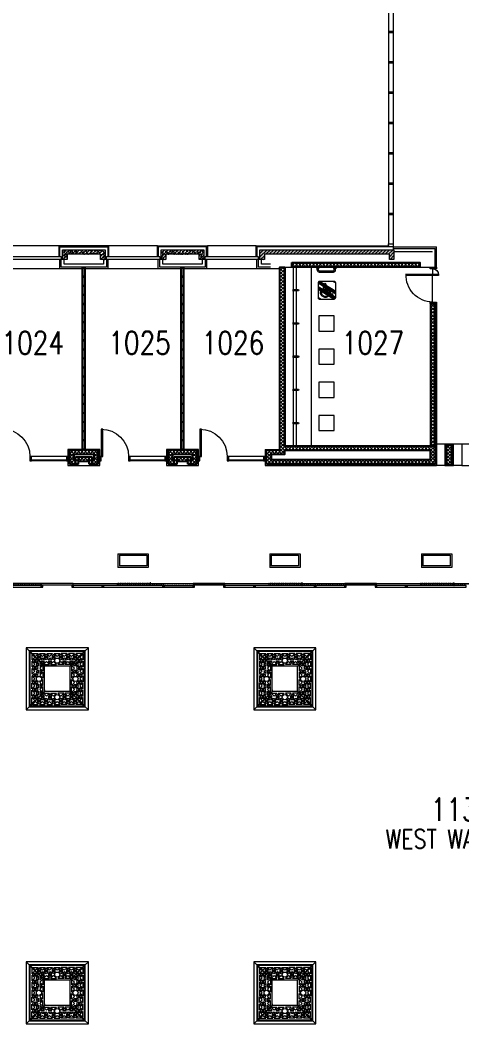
# Model space of a CAD drawing. Header units: inches. Extents: x 13084 to 220150, y 6494 to 167180.
# Drawn here: x 49390 to 63949, y 101430 to 134527 of the extents above; entities that cross this region are included whole.
import ezdxf
from ezdxf.enums import TextEntityAlignment as Align

# ---------------------------------------------------------------- set-up
doc = ezdxf.new("R2010")
doc.units = ezdxf.units.IN
doc.header["$MEASUREMENT"] = 0
doc.linetypes.add('Ground Floor$0$HIDDEN', pattern=[0.375, 0.25, -0.125])
for name, color, linetype, lineweight in [('Ground Floor$0$A-G250-G-Walls-Art-Structure', 7, 'Continuous', 15), ('Ground Floor$0$A-G250-G-Walls-Low-Level', 8, 'Continuous', 15), ('Ground Floor$0$A-G250-G-Walls-Precast-Concrete', 7, 'Continuous', 15), ('Ground Floor$0$A-G250-M-Walls-Blockwork', 7, 'Continuous', 25), ('Ground Floor$0$A-G250-M-Walls-Plasterboard-Partition', 7, 'Continuous', 15), ('Ground Floor$0$A-G250-M-Walls-Stone', 251, 'Continuous', 15), ('Ground Floor$0$A-G252-H-Internal-Walls', 251, 'Continuous', 9), ('Ground Floor$0$A-G262-H-Precast-Panel', 251, 'Continuous', 5), ('Ground Floor$0$A-G312-M-Wall-Cladding-Panel', 7, 'Continuous', 9), ('Ground Floor$0$A-G312-M-Wall-Finish-Plaster', 7, 'Continuous', 15), ('Ground Floor$0$A-G321-M-Window', 251, 'Continuous', 9), ('Ground Floor$0$A-G322-Door-Sliding', 251, 'Ground Floor$0$HIDDEN', 15), ('Ground Floor$0$A-G322-M-Door', 251, 'Continuous', 15), ('Ground Floor$0$A-G44-G-Fittings-Sanitary', 251, 'Continuous', 15), ('Ground Floor$0$A-Z420-M-People', 251, 'Continuous', 20), ('Ground Floor$0$Z-Z001-S-Room-Name-Identification-250', 7, 'Continuous', 15), ('Z-Z001-S-Room-Name-Identification-250', 7, 'Continuous', 15)]:
    doc.layers.add(name, color=color, linetype=linetype, lineweight=lineweight)
doc.styles.add('Ground Floor$0$Tag-RomanS', font='romans.shx', dxfattribs={"width": 0.8})
doc.styles.add('Tag-RomanS', font='romans.shx', dxfattribs={"width": 0.8})
pattern_1 = [(135, (31615.24, 164129.57), (-56.1266, -56.1266), []), (225, (31615.24, 164129.57), (56.1266, -56.1266), [])]
pattern_2 = [(50, (31615.24, 164129.57), (182.18467, -15.9391), [19.05, -209.55]), (355, (31615.24, 164129.57), (-35.2428, 191.05664), [15.24, -167.64]), (100.451, (31630.42, 164128.24), (146.9425, 175.1167), [16.19, -178.09]), (46.1842, (31615.24, 164180.37), (271.079, -42.0423), [28.575, -314.325]), (96.6356, (31637.83, 164176.87), (237.4042, 247.4256), [24.285, -267.135]), (351.184, (31615.24, 164180.37), (237.4046, 247.4251), [22.86, -251.46]), (21, (31640.64, 164167.67), (151.6149, -102.2655), [19.05, -209.55]), (326, (31640.64, 164167.67), (61.802, 184.188), [15.24, -167.64]), (71.4514, (31653.27, 164159.15), (213.4165, 81.92286), [16.19, -178.09]), (37.5, (31615.24, 164129.57), (3.0886, 84.55504), [0, -165.608, 0, -170.18, 0, -168.275]), (7.5, (31615.24, 164129.57), (66.81966, 100.18057), [0, -97.028, 0, -161.798, 0, -64.135]), (327.5, (31558.6, 164129.57), (135.590595, -5.72874), [0, -63.5, 0, -198.12, 0, -262.89]), (317.5, (31533.2, 164129.57), (148.12918, 25.4265), [0, -82.55, 0, -131.572, 0, -186.69])]
pattern_3 = [(45, (31615.24, 164129.57), (-56.1266, 56.1266), [])]

# ---------------------------------------------------------------- blocks, each defined once
blk = doc.blocks.new('Ground Floor$0$Door1-faculty offices-2200')
at = {"layer": 'Ground Floor$0$A-G321-M-Window'}
blk.add_lwpolyline([(50, -65), (1200, -65), (1200, -35), (50, -35)], close=True, dxfattribs=at)
at = {"layer": 'Ground Floor$0$A-G322-M-Door'}
for p, q in [((50, 75), (1200, 75)), ((50, -75), (1200, -75))]:
    blk.add_line(p, q, dxfattribs=at)
for points in [[(2100, 975), (2150, 975), (2150, 75), (2100, 75)], [(50, 75), (50, -75), (0, -75), (0, 75)], [(1250, 75), (1250, -75), (1200, -75), (1200, 75)], [(2200, 75), (2200, -75), (2150, -75), (2150, 75)]]:
    blk.add_lwpolyline(points, close=True, dxfattribs=at)
blk.add_arc((2150, 75), 900, 90, 180, dxfattribs=at)
blk = doc.blocks.new('Ground Floor$0$tag-roomname')
at = {"lineweight": 18, "ltscale": 0.01, "style": 'Ground Floor$0$Tag-RomanS', "width": 0.8}
blk.add_attdef('ROOM_NO_2', text='', height=3, dxfattribs=at).set_placement((0, 1.61), align=Align.MIDDLE_CENTER)
at = {"linetype": 'ByBlock', "lineweight": 13, "ltscale": 0.01, "style": 'Ground Floor$0$Tag-RomanS', "width": 0.8, "flags": 1}
for tag, p in [('ROOM_NAME_1', (0, -2.29)), ('AREA', (0, -5.74))]:
    blk.add_attdef(tag, text='', height=2.8, dxfattribs=at).set_placement(p, align=Align.MIDDLE_CENTER)
blk = doc.blocks.new('Ground Floor$0$Faucet-Top')
blk.add_lwpolyline([(-181, 23), (0, 27), (0, -27), (-181, -23, -0.29963), (-181, 23)], format="xyb")
blk = doc.blocks.new('Ground Floor$0$Part Frame5')
for p, q in [((0, 100), (6025, 100)), ((0, 100), (0, 0)), ((0, 87, 0), (6025, 87)), ((0, 75, 0), (6025, 75)), ((6025, 25), (0, 25, 0)), ((6025, 13), (0, 13, 0)), ((6025, 0), (0, 0)), ((6025, 100), (6025, 0))]:
    blk.add_line(p, q)
at = {"elevation": 0}
for points in [[(0, 25), (0, 75), (50, 75), (50, 65), (10, 65), (10, 35), (50, 35), (50, 25)], [(300, 25), (300, 75), (350, 75), (350, 65), (310, 65), (310, 35), (350, 35), (350, 25)], [(600, 25), (600, 75), (650, 75), (650, 65), (610, 65), (610, 35), (650, 35), (650, 25)], [(900, 25), (900, 75), (950, 75), (950, 65), (910, 65), (910, 35), (950, 35), (950, 25)], [(1200, 25), (1200, 75), (1250, 75), (1250, 65), (1210, 65), (1210, 35), (1250, 35), (1250, 25)], [(1500, 25), (1500, 75), (1550, 75), (1550, 65), (1510, 65), (1510, 35), (1550, 35), (1550, 25)], [(1800, 25), (1800, 75), (1850, 75), (1850, 65), (1810, 65), (1810, 35), (1850, 35), (1850, 25)], [(2100, 25), (2100, 75), (2150, 75), (2150, 65), (2110, 65), (2110, 35), (2150, 35), (2150, 25)], [(2400, 25), (2400, 75), (2450, 75), (2450, 65), (2410, 65), (2410, 35), (2450, 35), (2450, 25)], [(2700, 25), (2700, 75), (2750, 75), (2750, 65), (2710, 65), (2710, 35), (2750, 35), (2750, 25)], [(3000, 25), (3000, 75), (3050, 75), (3050, 65), (3010, 65), (3010, 35), (3050, 35), (3050, 25)], [(3325, 25), (3325, 75), (3275, 75), (3275, 65), (3315, 65), (3315, 35), (3275, 35), (3275, 25)], [(3625, 25), (3625, 75), (3575, 75), (3575, 65), (3615, 65), (3615, 35), (3575, 35), (3575, 25)], [(3925, 25), (3925, 75), (3875, 75), (3875, 65), (3915, 65), (3915, 35), (3875, 35), (3875, 25)], [(4225, 25), (4225, 75), (4175, 75), (4175, 65), (4215, 65), (4215, 35), (4175, 35), (4175, 25)], [(4525, 25), (4525, 75), (4475, 75), (4475, 65), (4515, 65), (4515, 35), (4475, 35), (4475, 25)], [(4825, 25), (4825, 75), (4775, 75), (4775, 65), (4815, 65), (4815, 35), (4775, 35), (4775, 25)], [(5125, 25), (5125, 75), (5075, 75), (5075, 65), (5115, 65), (5115, 35), (5075, 35), (5075, 25)], [(5425, 25), (5425, 75), (5375, 75), (5375, 65), (5415, 65), (5415, 35), (5375, 35), (5375, 25)], [(5725, 25), (5725, 75), (5675, 75), (5675, 65), (5715, 65), (5715, 35), (5675, 35), (5675, 25)], [(6025, 25), (6025, 75), (5975, 75), (5975, 65), (6015, 65), (6015, 35), (5975, 35), (5975, 25)]]:
    blk.add_lwpolyline(points, close=True, dxfattribs=at)
blk = doc.blocks.new('Ground Floor$0$Planter 1')
for p, q in [((100, 1950), (0, 2050)), ((1950, 1950), (2050, 2050)), ((1917, 1925), (133, 1925)), ((133, 1925), (613, 1445)), ((1437, 1445), (1917, 1925)), ((1925, 242), (1925, 1917)), ((605, 613), (605, 1437)), ((1437, 1445), (613, 1445)), ((605, 613), (125, 133)), ((133, 125), (613, 605)), ((605, 661), (605, 613)), ((1437, 605), (613, 605)), ((1437, 605), (1917, 125)), ((100, 100), (0, 0)), ((1917, 125), (133, 125)), ((1950, 100), (2050, 0))]:
    blk.add_line(p, q)
for points in [[(2050, 2050), (0, 2050), (0, 0), (2050, 0)], [(1950, 1950), (100, 1950), (100, 100), (1950, 100)], [(1925, 1925), (125, 1925), (125, 125), (1925, 125)], [(278, 1559), (205, 1623), (278, 1687)], [(323, 1559), (395, 1623), (323, 1687)], [(491, 1772), (427, 1845), (363, 1772)], [(491, 1727), (427, 1655), (363, 1727)], [(609, 1650), (545, 1723), (480, 1650)], [(727, 1772), (663, 1845), (599, 1772)], [(727, 1727), (663, 1655), (599, 1727)], [(851, 1650), (787, 1723), (723, 1650)], [(972, 1772), (908, 1845), (844, 1772)], [(972, 1727), (908, 1655), (844, 1727)], [(1204, 1772), (1140, 1845), (1076, 1772)], [(1204, 1727), (1140, 1655), (1076, 1727)], [(1325, 1650), (1261, 1723), (1197, 1650)], [(1449, 1772), (1384, 1845), (1320, 1772)], [(1449, 1727), (1384, 1655), (1320, 1727)], [(1561, 1650), (1497, 1723), (1433, 1650)], [(1682, 1772), (1617, 1845), (1553, 1772)], [(1682, 1727), (1617, 1655), (1553, 1727)], [(1727, 1559), (1655, 1623), (1727, 1687)], [(1772, 1559), (1845, 1623), (1772, 1687)], [(278, 1323), (205, 1387), (278, 1451)], [(323, 1323), (395, 1387), (323, 1451)], [(400, 1441), (327, 1505), (400, 1570)], [(400, 1199), (327, 1263), (400, 1327)], [(448, 1441), (521, 1505), (448, 1570)], [(448, 1199), (521, 1263), (448, 1327)], [(609, 1602), (545, 1529), (480, 1602)], [(851, 1602), (787, 1529), (723, 1602)], [(1325, 1602), (1261, 1529), (1197, 1602)], [(1561, 1602), (1497, 1529), (1433, 1602)], [(1602, 1441), (1529, 1505), (1602, 1570)], [(1602, 1199), (1529, 1263), (1602, 1327)], [(1650, 1441), (1723, 1505), (1650, 1570)], [(1650, 1199), (1723, 1263), (1650, 1327)], [(1727, 1323), (1655, 1387), (1727, 1451)], [(1772, 1323), (1845, 1387), (1772, 1451)], [(278, 1078), (205, 1142), (278, 1206)], [(323, 1078), (395, 1142), (323, 1206)], [(1727, 1078), (1655, 1142), (1727, 1206)], [(1772, 1078), (1845, 1142), (1772, 1206)], [(278, 846), (205, 910), (278, 974)], [(278, 601), (205, 666), (278, 730)], [(323, 846), (395, 910), (323, 974)], [(323, 601), (395, 666), (323, 730)], [(400, 725), (327, 789), (400, 853)], [(448, 725), (521, 789), (448, 853)], [(1602, 725), (1529, 789), (1602, 853)], [(1650, 725), (1723, 789), (1650, 853)], [(1727, 846), (1655, 910), (1727, 974)], [(1727, 601), (1655, 666), (1727, 730)], [(1772, 846), (1845, 910), (1772, 974)], [(1772, 601), (1845, 666), (1772, 730)], [(278, 368), (205, 433), (278, 497)], [(323, 368), (395, 433), (323, 497)], [(400, 489), (327, 553), (400, 617)], [(491, 323), (427, 395), (363, 323)], [(448, 489), (521, 553), (448, 617)], [(609, 448), (545, 521), (480, 448)], [(609, 400), (545, 327), (480, 400)], [(727, 323), (663, 395), (599, 323)], [(851, 448), (787, 521), (723, 448)], [(851, 400), (787, 327), (723, 400)], [(972, 323), (908, 395), (844, 323)], [(1204, 323), (1140, 395), (1076, 323)], [(1325, 448), (1261, 521), (1197, 448)], [(1325, 400), (1261, 327), (1197, 400)], [(1449, 323), (1384, 395), (1320, 323)], [(1561, 448), (1497, 521), (1433, 448)], [(1561, 400), (1497, 327), (1433, 400)], [(1602, 489), (1529, 553), (1602, 617)], [(1682, 323), (1617, 395), (1553, 323)], [(1650, 489), (1723, 553), (1650, 617)], [(1727, 368), (1655, 433), (1727, 497)], [(1772, 368), (1845, 433), (1772, 497)], [(491, 278), (427, 205), (363, 278)], [(727, 278), (663, 205), (599, 278)], [(972, 278), (908, 205), (844, 278)], [(1204, 278), (1140, 205), (1076, 278)], [(1449, 278), (1384, 205), (1320, 278)], [(1682, 278), (1617, 205), (1553, 278)], [(1832, 185), (1640, 185), (1736, 281)]]:
    blk.add_lwpolyline(points, close=True)
for points in [[(605, 1389), (605, 1437), (125, 1917)], [(185, 1842), (185, 1650), (281, 1746), (185, 1842)], [(208, 1865), (400, 1865), (304, 1769), (208, 1865)], [(439, 1865), (631, 1865), (535, 1769), (439, 1865)], [(678, 1865), (870, 1865), (774, 1769), (678, 1865)], [(927, 1865), (1120, 1865), (1024, 1769), (927, 1865)], [(1157, 1865), (1253, 1769), (1349, 1865), (1157, 1865)], [(1397, 1865), (1493, 1769), (1590, 1865), (1397, 1865)], [(1925, 1808), (1925, 133), (1445, 613), (1445, 1437), (1925, 1917)], [(1640, 1865), (1736, 1769), (1832, 1865), (1640, 1865)], [(1865, 1842), (1865, 1650), (1769, 1746), (1865, 1842)], [(185, 1611), (185, 1419), (281, 1515), (185, 1611)], [(185, 1372), (185, 1180), (281, 1276), (185, 1372)], [(551, 1284), (455, 1380), (551, 1476), (551, 1284)], [(574, 1499), (766, 1499), (670, 1595), (574, 1499)], [(998, 1499), (902, 1595), (806, 1499), (998, 1499)], [(1237, 1499), (1045, 1499), (1141, 1595), (1237, 1499)], [(1469, 1499), (1277, 1499), (1373, 1595), (1469, 1499)], [(1499, 1284), (1595, 1380), (1499, 1476), (1499, 1284)], [(1865, 1611), (1865, 1419), (1769, 1515), (1865, 1611)], [(1865, 1372), (1865, 1180), (1769, 1276), (1865, 1372)], [(185, 1123), (185, 930), (281, 1026), (185, 1123)], [(551, 1052), (455, 1148), (551, 1244), (551, 1052)], [(551, 813), (551, 1005), (455, 909), (551, 813)], [(1499, 1052), (1595, 1148), (1499, 1244), (1499, 1052)], [(1499, 813), (1499, 1005), (1595, 909), (1499, 813)], [(1865, 1123), (1865, 930), (1769, 1026), (1865, 1123)], [(185, 893), (281, 797), (185, 701), (185, 893)], [(551, 581), (551, 773), (455, 677), (551, 581)], [(1499, 581), (1499, 773), (1595, 677), (1499, 581)], [(1865, 893), (1769, 797), (1865, 701), (1865, 893)], [(185, 653), (281, 557), (185, 460), (185, 653)], [(185, 410), (281, 314), (185, 218), (185, 410)], [(574, 551), (766, 551), (670, 455), (574, 551)], [(998, 551), (902, 455), (806, 551), (998, 551)], [(1237, 551), (1045, 551), (1141, 455), (1237, 551)], [(1469, 551), (1277, 551), (1373, 455), (1469, 551)], [(1865, 653), (1769, 557), (1865, 460), (1865, 653)], [(1865, 218), (1865, 410), (1769, 314), (1865, 218)], [(208, 185), (400, 185), (304, 281), (208, 185)], [(439, 185), (631, 185), (535, 281), (439, 185)], [(678, 185), (870, 185), (774, 281), (678, 185)], [(927, 185), (1120, 185), (1024, 281), (927, 185)], [(1157, 185), (1253, 281), (1349, 185), (1157, 185)], [(1397, 185), (1493, 281), (1590, 185), (1397, 185)]]:
    blk.add_lwpolyline(points)
for centre in [(1025, 1627), (423, 1025), (1627, 1025), (1025, 423)]:
    blk.add_circle(centre, 84.3)
blk = doc.blocks.new('Ground Floor$0$d31')
at = {"layer": 'Ground Floor$0$A-G322-M-Door', "ltscale": 0.02}
for p, q in [((35155, -41761), (35155, -42636)), ((35155, -42861), (35155, -42686))]:
    blk.add_line(p, q, dxfattribs=at)
for points in [[(35075, -41711), (35075, -41761), (35290, -41761), (35290, -41711)], [(34290, -42636), (34290, -42686), (35355, -42686), (35355, -42636)], [(35075, -42861), (35075, -42911), (35290, -42911), (35290, -42861)]]:
    blk.add_lwpolyline(points, close=True, dxfattribs=at)
for centre, radius, start, end in [((35160, -42633), 872, 90.3542, 183.5084), ((35155, -42661), 200, 270, 0)]:
    blk.add_arc(centre, radius, start, end, dxfattribs=at)
blk = doc.blocks.new('Ground Floor$0$handicapped')
at = {"layer": 'Ground Floor$0$A-Z420-M-People'}
for p, q in [((-153, 348), (-150, 349)), ((-147, 313), (-150, 349)), ((-111, 262), (-128, 476)), ((-83, 358), (-87, 440)), ((32, 358), (-83, 358)), ((32, 326), (32, 358)), ((50, 262), (-112, 262)), ((-79, 294), (-81, 326)), ((-81, 326), (32, 326)), ((-79, 294), (66, 294)), ((50, 262), (118, 117)), ((60, 174), (78, 136)), ((138, 153), (70, 294)), ((118, 117), (195, 145)), ((183, 173), (138, 153)), ((195, 145), (183, 173))]:
    blk.add_line(p, q, dxfattribs=at)
at = {"layer": 'Ground Floor$0$A-Z420-M-People', "extrusion": (0, 0, -1)}
for centre, major_axis, start_param, end_param in [((-63, 214), (0, 161), 2.071147, 5.695149), ((-87, 480), (0, 39.9), 4.597222, 9.410379), ((-63, 214), (0, 130), 1.879191, 5.583263)]:
    blk.add_ellipse(centre, major_axis=major_axis, ratio=1, start_param=start_param, end_param=end_param, dxfattribs=at)
at = {"layer": 'Ground Floor$0$A-Z420-M-People'}
mesh = blk.add_polyface(dxfattribs=at)
corners = [(-275, 3), (-291, 14), (-273, 3), (-299, 26), (-257, 0), (-299, 26), (-257, 0), (-302, 31), (-252, 0), (-305, 48), (-227, 0), (-305, 48), (-227, 0), (-305, 330), (227, 0), (-305, 330), (227, 0), (-305, 344), (245, 3), (-305, 365), (261, 14), (-305, 389), (272, 31), (-305, 408), (276, 48), (276, 48), (-305, 408), (276, 48), (276, 48), (-305, 532), (276, 172), (-305, 532), (276, 172), (-302, 550), (276, 192), (-291, 567), (276, 215), (-275, 577), (276, 236), (-257, 581), (276, 251), (-257, 581), (276, 251), (197, 581), (276, 532), (276, 532), (276, 532), (197, 581), (276, 532), (272, 550), (223, 581), (269, 555), (227, 581), (269, 555), (227, 581), (261, 567), (244, 578), (245, 577)]
mesh.append_faces([[corners[k] for k in face] for face in [(0, 0, 2, 1), (1, 2, 4, 3), (3, 4, 6, 5), (5, 6, 8, 7), (7, 8, 10, 9), (9, 10, 12, 11), (11, 12, 14, 13), (13, 14, 16, 15), (15, 16, 18, 17), (17, 18, 20, 19), (19, 20, 22, 21), (21, 22, 24, 23), (23, 25, 28, 26), (25, 24, 27, 27), (26, 28, 30, 29), (29, 30, 32, 31), (31, 32, 34, 33), (33, 34, 36, 35), (35, 36, 38, 37), (37, 38, 40, 39), (39, 40, 42, 41), (41, 42, 44, 43), (43, 45, 48, 47), (47, 46, 49, 50), (50, 49, 51, 52), (52, 51, 53, 54), (54, 53, 55, 56), (56, 55, 57, 57)]], dxfattribs={"vtx0": -1, "vtx2": -1})
blk = doc.blocks.new('Ground Floor$0$grab-bar')
at = {"layer": 'Ground Floor$0$A-G44-G-Fittings-Sanitary'}
for p, q in [((39, -81, 0), (39, -6)), ((79, -81, 0), (79, -6)), ((104, -106, 0), (574, -106)), ((104, -147, 0), (574, -146, 0)), ((599, -81, 0), (599, -6)), ((639, -81, 0), (639, -6))]:
    blk.add_line(p, q, dxfattribs=at)
for points in [[(119, -6), (0, -6), (0, 0), (119, 0)], [(559, -6), (678, -6), (678, 0), (559, 0)]]:
    blk.add_lwpolyline(points, close=True, dxfattribs=at)
for centre, radius, start, end in [((104, -81, 0), 65, 180, 270), ((104, -81, 0), 25, 180, 270), ((574, -81, 0), 25, 270, 0), ((574, -81, 0), 65, 270, 0)]:
    blk.add_arc(centre, radius, start, end, dxfattribs=at)
blk = doc.blocks.new('tag-roomname')
at = {"lineweight": 18, "ltscale": 0.01, "style": 'Tag-RomanS', "width": 0.8}
blk.add_attdef('ROOM_NO_2', text='', height=3, dxfattribs=at).set_placement((0, 1.61), align=Align.MIDDLE_CENTER)
at = {"linetype": 'ByBlock', "lineweight": 15, "ltscale": 0.01, "style": 'Tag-RomanS', "width": 0.8}
blk.add_attdef('ROOM_NAME_1', text='', height=2.5, dxfattribs=at).set_placement((0, -2.29), align=Align.MIDDLE_CENTER)
at = {"linetype": 'ByBlock', "lineweight": 15, "ltscale": 0.01, "style": 'Tag-RomanS', "width": 0.8, "flags": 1}
blk.add_attdef('AREA', text='', height=2.5, dxfattribs=at).set_placement((0, -5.74), align=Align.MIDDLE_CENTER)

msp = doc.modelspace()

# ---------------------------------------------------------------- hatches: boundary and pattern name
at = {"layer": 'Ground Floor$0$A-G252-H-Internal-Walls'}
h = msp.add_hatch(dxfattribs=at)
h.set_pattern_fill('ANSI37', color=256, scale=25, style=0)
h.set_pattern_definition([(45, (31615.24, 164119.57), (-56.1266, 56.1266), []), (135, (31615.24, 164119.57), (-56.1266, -56.1266), [])])
h.paths.add_polyline_path([(58340, 126530), (62565, 126530), (62565, 126380), (58340, 126380)])
h = msp.add_hatch(dxfattribs=at)
h.set_pattern_fill('ANSI37', color=256, scale=25, angle=90, style=0)
h.set_pattern_definition(pattern_1)
h.paths.add_polyline_path([(58105, 126380), (57955, 126380), (57955, 123380), (58105, 123380)])
h.paths.add_polyline_path([(58105, 123380), (57955, 123380), (57955, 120355), (57658, 120355, 0.047352), (57677, 120205), (58105, 120205), (58105, 120340), (58115, 120340), (58115, 120490), (58105, 120490)])
h.paths.add_polyline_path([(63065, 120490), (62865, 120490), (58115, 120490), (58115, 120340), (62915, 120340), (62915, 120130), (63065, 120130)])
h.paths.add_polyline_path([(63065, 120130), (62915, 120130), (62915, 120040), (58115, 120040), (58115, 119890), (63065, 119890)])
h.paths.add_polyline_path([(57733, 120040), (57665, 120040), (57665, 120130), (57515, 120130), (57515, 119890), (57825, 119890, -0.055099)])
h.paths.add_polyline_path([(58115, 120040), (57733, 120040, 0.055099), (57825, 119890), (58115, 119890)])
h.paths.add_polyline_path([(57658, 120355), (57515, 120355), (57515, 120130), (57665, 120130), (57665, 120205), (57677, 120205, -0.047352)])
h = msp.add_hatch(dxfattribs=at)
h.set_pattern_fill('ANSI37', color=256, scale=25, style=0)
h.set_pattern_definition([(315, (31615.24, 82739.57), (-56.1266, -56.1266), []), (225, (31615.24, 82739.57), (-56.1266, 56.1266), [])])
h.paths.add_polyline_path([(63065, 120490), (63065, 125180), (62915, 125180), (62915, 120490)])
h = msp.add_hatch(dxfattribs=at)
h.set_pattern_fill('ANSI37', color=256, scale=25, angle=90, style=0)
h.set_pattern_definition(pattern_1)
h.paths.add_polyline_path([(63429, 120502), (63429, 119878), (63629, 119878), (63629, 120502)])
h = msp.add_hatch(dxfattribs=at)
h.set_pattern_fill('AR-CONC', color=256, scale=0.3, angle=90, style=0)
h.set_pattern_definition([(140, (31615.24, 164129.57), (4.781726, 54.6554), [5.715, -62.865]), (85, (31615.24, 164129.57), (-57.31699, -10.57285), [4.572, -50.292]), (190.451, (31615.637, 164134.124), (-52.535006, 44.08275), [4.857, -53.427]), (136.1842, (31600, 164129.57), (12.6127, 81.32371), [8.5725, -94.2975]), (186.6356, (31601.05, 164136.35), (-74.22767, 71.22127), [7.2855, -80.1405]), (81.184, (31600, 164129.57), (-74.22754, 71.22138), [6.858, -75.438]), (111, (31603.81, 164137.19), (30.679656, 45.484464), [5.715, -62.865]), (56, (31603.81, 164137.19), (-55.25639, 18.54061), [4.572, -50.292]), (161.4514, (31606.365, 164140.98), (-24.57686, 64.02495), [4.857, -53.427]), (127.5, (31615.239, 164129.57), (-25.366512, 0.926581), [0, -49.6824, 0, -51.054, 0, -50.4825]), (97.5, (31615.24, 164129.57), (-30.054172, 20.045899), [0, -29.1084, 0, -48.5394, 0, -19.2405]), (57.5, (31615.239, 164112.577), (1.718623, 40.6771786), [0, -19.05, 0, -59.436, 0, -78.867]), (47.5, (31615.24, 164104.957), (-7.627947, 44.438754), [0, -24.765, 0, -39.4716, 0, -56.007])])
h.paths.add_polyline_path([(50980, 120140), (51015, 120140), (51015, 120355), (50980, 120355)])
h = msp.add_hatch(dxfattribs=at)
h.set_pattern_fill('ANSI37', color=256, scale=25, angle=90, style=0)
h.set_pattern_definition([(135, (28365.24, 164129.57), (-56.1266, -56.1266), []), (225, (28365.24, 164129.57), (56.1266, -56.1266), [])])
h.paths.add_polyline_path([(51815, 120040), (51765, 120040), (51765, 119890), (51965, 119890), (51965, 120355), (51015, 120355), (51015, 119890), (51215, 119890), (51215, 120040), (51165, 120040), (51165, 120205), (51815, 120205)])
h.paths.add_polyline_path([(51215, 119890), (51315, 119890), (51315, 120130), (51215, 120130)], flags=17)
h.paths.add_polyline_path([(51315, 120130), (51315, 119980), (51665, 119980), (51665, 120130)], flags=17)
h.paths.add_polyline_path([(51765, 120130), (51665, 120130), (51665, 119890), (51765, 119890)], flags=17)
h = msp.add_hatch(dxfattribs=at)
h.set_pattern_fill('AR-CONC', color=256, scale=0.3, angle=90, style=0)
h.set_pattern_definition([(40, (71365.24, 164129.57), (-4.781726, 54.6554), [5.715, -62.865]), (95, (71365.24, 164129.57), (57.31699, -10.57285), [4.572, -50.292]), (349.549, (71364.84, 164134.124), (52.535006, 44.08275), [4.857, -53.427]), (43.8158, (71380.48, 164129.57), (-12.6127, 81.32371), [8.5725, -94.2975]), (353.3644, (71379.43, 164136.35), (74.22767, 71.22127), [7.2855, -80.1405]), (98.816, (71380.48, 164129.57), (74.22754, 71.22138), [6.858, -75.438]), (69, (71376.67, 164137.19), (-30.679656, 45.484464), [5.715, -62.865]), (124, (71376.67, 164137.19), (55.25639, 18.54061), [4.572, -50.292]), (18.5486, (71374.11, 164140.98), (24.57686, 64.02495), [4.857, -53.427]), (52.5, (71365.239, 164129.57), (25.366512, 0.926581), [0, -49.6824, 0, -51.054, 0, -50.4825]), (82.5, (71365.239, 164129.57), (30.054172, 20.045899), [0, -29.1084, 0, -48.5394, 0, -19.2405]), (122.5, (71365.239, 164112.577), (-1.718623, 40.6771786), [0, -19.05, 0, -59.436, 0, -78.867]), (132.5, (71365.24, 164104.957), (7.627947, 44.438754), [0, -24.765, 0, -39.4716, 0, -56.007])])
h.paths.add_polyline_path([(52000, 120140), (51965, 120140), (51965, 120355), (52000, 120355)])
h = msp.add_hatch(dxfattribs=at)
h.set_pattern_fill('AR-CONC', color=256, scale=0.3, angle=90, style=0)
h.set_pattern_definition([(140, (34865.24, 164129.57), (4.781726, 54.6554), [5.715, -62.865]), (85, (34865.24, 164129.57), (-57.31699, -10.57285), [4.572, -50.292]), (190.451, (34865.637, 164134.124), (-52.535006, 44.08275), [4.857, -53.427]), (136.1842, (34850, 164129.57), (12.6127, 81.32371), [8.5725, -94.2975]), (186.6356, (34851.05, 164136.35), (-74.22767, 71.22127), [7.2855, -80.1405]), (81.184, (34850, 164129.57), (-74.22754, 71.22138), [6.858, -75.438]), (111, (34853.81, 164137.19), (30.679656, 45.484464), [5.715, -62.865]), (56, (34853.81, 164137.19), (-55.25639, 18.54061), [4.572, -50.292]), (161.4514, (34856.365, 164140.98), (-24.57686, 64.02495), [4.857, -53.427]), (127.5, (34865.239, 164129.57), (-25.366512, 0.926581), [0, -49.6824, 0, -51.054, 0, -50.4825]), (97.5, (34865.24, 164129.57), (-30.054172, 20.045899), [0, -29.1084, 0, -48.5394, 0, -19.2405]), (57.5, (34865.239, 164112.577), (1.718623, 40.6771786), [0, -19.05, 0, -59.436, 0, -78.867]), (47.5, (34865.24, 164104.957), (-7.627947, 44.438754), [0, -24.765, 0, -39.4716, 0, -56.007])])
h.paths.add_polyline_path([(54230, 120140), (54265, 120140), (54265, 120355), (54230, 120355)])
h = msp.add_hatch(dxfattribs=at)
h.set_pattern_fill('ANSI37', color=256, scale=25, angle=90, style=0)
h.set_pattern_definition(pattern_1)
h.paths.add_polyline_path([(55065, 120040), (55015, 120040), (55015, 119890), (55215, 119890), (55215, 120355), (54265, 120355), (54265, 119890), (54465, 119890), (54465, 120040), (54415, 120040), (54415, 120205), (55065, 120205)])
h.paths.add_polyline_path([(54465, 119890), (54565, 119890), (54565, 120130), (54465, 120130)], flags=17)
h.paths.add_polyline_path([(54565, 120130), (54565, 119980), (54915, 119980), (54915, 120130)], flags=17)
h.paths.add_polyline_path([(55015, 120130), (54915, 120130), (54915, 119890), (55015, 119890)], flags=17)
h = msp.add_hatch(dxfattribs=at)
h.set_pattern_fill('AR-CONC', color=256, scale=0.3, angle=90, style=0)
h.set_pattern_definition([(40, (74615.24, 164129.57), (-4.781726, 54.6554), [5.715, -62.865]), (95, (74615.24, 164129.57), (57.31699, -10.57285), [4.572, -50.292]), (349.549, (74614.84, 164134.124), (52.535006, 44.08275), [4.857, -53.427]), (43.8158, (74630.48, 164129.57), (-12.6127, 81.32371), [8.5725, -94.2975]), (353.3644, (74629.43, 164136.35), (74.22767, 71.22127), [7.2855, -80.1405]), (98.816, (74630.48, 164129.57), (74.22754, 71.22138), [6.858, -75.438]), (69, (74626.67, 164137.19), (-30.679656, 45.484464), [5.715, -62.865]), (124, (74626.67, 164137.19), (55.25639, 18.54061), [4.572, -50.292]), (18.5486, (74624.11, 164140.98), (24.57686, 64.02495), [4.857, -53.427]), (52.5, (74615.239, 164129.57), (25.366512, 0.926581), [0, -49.6824, 0, -51.054, 0, -50.4825]), (82.5, (74615.239, 164129.57), (30.054172, 20.045899), [0, -29.1084, 0, -48.5394, 0, -19.2405]), (122.5, (74615.239, 164112.577), (-1.718623, 40.6771786), [0, -19.05, 0, -59.436, 0, -78.867]), (132.5, (74615.24, 164104.957), (7.627947, 44.438754), [0, -24.765, 0, -39.4716, 0, -56.007])])
h.paths.add_polyline_path([(55250, 120140), (55215, 120140), (55215, 120355), (55250, 120355)])
h = msp.add_hatch(dxfattribs=at)
h.set_pattern_fill('AR-CONC', color=256, scale=0.3, angle=90, style=0)
h.set_pattern_definition([(140, (38115.24, 164129.57), (4.781726, 54.6554), [5.715, -62.865]), (85, (38115.24, 164129.57), (-57.31699, -10.57285), [4.572, -50.292]), (190.451, (38115.637, 164134.124), (-52.535006, 44.08275), [4.857, -53.427]), (136.1842, (38100, 164129.57), (12.6127, 81.32371), [8.5725, -94.2975]), (186.6356, (38101.05, 164136.35), (-74.22767, 71.22127), [7.2855, -80.1405]), (81.184, (38100, 164129.57), (-74.22754, 71.22138), [6.858, -75.438]), (111, (38103.81, 164137.19), (30.679656, 45.484464), [5.715, -62.865]), (56, (38103.81, 164137.19), (-55.25639, 18.54061), [4.572, -50.292]), (161.4514, (38106.365, 164140.98), (-24.57686, 64.02495), [4.857, -53.427]), (127.5, (38115.239, 164129.57), (-25.366512, 0.926581), [0, -49.6824, 0, -51.054, 0, -50.4825]), (97.5, (38115.24, 164129.57), (-30.054172, 20.045899), [0, -29.1084, 0, -48.5394, 0, -19.2405]), (57.5, (38115.239, 164112.577), (1.718623, 40.6771786), [0, -19.05, 0, -59.436, 0, -78.867]), (47.5, (38115.24, 164104.957), (-7.627947, 44.438754), [0, -24.765, 0, -39.4716, 0, -56.007])])
h.paths.add_polyline_path([(57480, 120140), (57515, 120140), (57515, 120355), (57480, 120355)])
at = {"layer": 'Ground Floor$0$A-G262-H-Precast-Panel'}
h = msp.add_hatch(dxfattribs=at)
h.set_pattern_fill('AR-CONC', color=256, style=0)
h.set_pattern_definition(pattern_2)
h.paths.add_polyline_path([(52190, 126955), (52190, 126630), (52040, 126630), (52040, 126805), (50940, 126805), (50940, 126630), (50790, 126630), (50790, 126955)])
h = msp.add_hatch(dxfattribs=at)
h.set_pattern_fill('ANSI31', color=256, scale=25, style=0)
h.set_pattern_definition(pattern_3)
h.paths.add_polyline_path([(52190, 126955), (52190, 126630), (52040, 126630), (52040, 126805), (50940, 126805), (50940, 126630), (50790, 126630), (50790, 126955)])
h = msp.add_hatch(dxfattribs=at)
h.set_pattern_fill('AR-CONC', color=256, style=0)
h.set_pattern_definition(pattern_2)
h.paths.add_polyline_path([(55440, 126955), (55440, 126630), (55290, 126630), (55290, 126805), (54190, 126805), (54190, 126630), (54040, 126630), (54040, 126955)])
h = msp.add_hatch(dxfattribs=at)
h.set_pattern_fill('ANSI31', color=256, scale=25, style=0)
h.set_pattern_definition(pattern_3)
h.paths.add_polyline_path([(55440, 126955), (55440, 126630), (55290, 126630), (55290, 126805), (54190, 126805), (54190, 126630), (54040, 126630), (54040, 126955)])
h = msp.add_hatch(dxfattribs=at)
h.set_pattern_fill('AR-CONC', color=256, style=0)
h.set_pattern_definition(pattern_2)
h.paths.add_polyline_path([(61710, 126955), (61710, 126630), (61560, 126630), (61560, 126805), (57440, 126805), (57440, 126630), (57290, 126630), (57290, 126955)])
h = msp.add_hatch(dxfattribs=at)
h.set_pattern_fill('ANSI31', color=256, scale=25, style=0)
h.set_pattern_definition(pattern_3)
h.paths.add_polyline_path([(61710, 126955), (61710, 126630), (61560, 126630), (61560, 126805), (57440, 126805), (57440, 126630), (57290, 126630), (57290, 126955)])
at = {"layer": 'Ground Floor$0$A-G322-Door-Sliding', "ltscale": 0.5}
for points in [[(53690, 115979), (53640, 115929), (53690, 115879)], [(58690, 115979), (58640, 115929), (58690, 115879)], [(63690, 115979), (63640, 115930), (63690, 115880)]]:
    msp.add_hatch(color=256, dxfattribs=at).paths.add_polyline_path(points)

# ---------------------------------------------------------------- linework, layer by layer
at = {"layer": 'Ground Floor$0$A-G250-G-Walls-Art-Structure'}
for p, q in [((52615, 116930, 0), (53615, 116930, 0)), ((52615, 116930, 0), (52615, 116480, 0)), ((52665, 116880, 0), (53565, 116880, 0)), ((52665, 116880, 0), (52665, 116530, 0)), ((53565, 116880, 0), (53565, 116530, 0)), ((53615, 116930, 0), (53615, 116480, 0)), ((57615, 116930), (58615, 116930)), ((57615, 116930), (57615, 116480)), ((57665, 116880), (58565, 116880)), ((57665, 116880), (57665, 116530)), ((58565, 116880), (58565, 116530)), ((58615, 116930), (58615, 116480)), ((62615, 116930, 0), (63615, 116930, 0)), ((62615, 116930, 0), (62615, 116480, 0)), ((62665, 116880, 0), (63565, 116880, 0)), ((62665, 116880, 0), (62665, 116530, 0)), ((63565, 116880, 0), (63565, 116530, 0)), ((63615, 116930, 0), (63615, 116480, 0)), ((53565, 116530, 0), (52665, 116530, 0)), ((58565, 116530), (57665, 116530)), ((63565, 116530, 0), (62665, 116530, 0)), ((53615, 116480, 0), (52615, 116480, 0)), ((58615, 116480), (57615, 116480)), ((63615, 116480, 0), (62615, 116480, 0)), ((50090, 115955, 0), (49140, 115955, 0)), ((51140, 115955, 0), (82090, 115954, 0))]:
    msp.add_line(p, q, dxfattribs=at)
at = {"layer": 'Ground Floor$0$A-G250-G-Walls-Art-Structure', "elevation": 0}
for points in [[(50090, 115880), (49140, 115880), (49140, 115830), (50090, 115830)], [(50140, 115880), (50090, 115880), (50090, 115830), (50140, 115830)], [(51140, 115880), (51090, 115880), (51090, 115830), (51140, 115830)], [(52090, 115880), (51140, 115880), (51140, 115830), (52090, 115830)], [(52090, 115880), (51140, 115880), (51140, 115830), (52090, 115830)], [(52140, 115880), (52090, 115880), (52090, 115830), (52140, 115830)], [(54140, 115880), (54090, 115880), (54090, 115830), (54140, 115830)], [(55090, 115879), (54140, 115879), (54140, 115829), (55090, 115829)], [(55140, 115879), (55090, 115879), (55090, 115829), (55140, 115829)], [(56140, 115880), (56090, 115880), (56090, 115830), (56140, 115830)], [(57090, 115880), (56140, 115880), (56140, 115830), (57090, 115830)], [(57140, 115880), (57090, 115880), (57090, 115830), (57140, 115830)], [(59140, 115880), (59090, 115880), (59090, 115830), (59140, 115830)], [(60090, 115880), (59140, 115880), (59140, 115830), (60090, 115830)], [(60140, 115880), (60090, 115880), (60090, 115830), (60140, 115830)], [(61140, 115880), (61090, 115880), (61090, 115830), (61140, 115830)], [(62090, 115880), (61140, 115880), (61140, 115830), (62090, 115830)], [(62140, 115880), (62090, 115880), (62090, 115830), (62140, 115830)]]:
    msp.add_lwpolyline(points, close=True, dxfattribs=at)
for points in [[(52140, 115880), (52140, 115880), (52140, 115830), (54090, 115830), (54090, 115880), (52140, 115880)], [(57140, 115880), (57140, 115880), (57140, 115830), (59090, 115830), (59090, 115880), (57140, 115880)], [(62140, 115880), (62140, 115880), (62140, 115830), (64090, 115830), (64090, 115880), (62140, 115880)]]:
    msp.add_lwpolyline(points, dxfattribs=at)
at = {"layer": 'Ground Floor$0$A-G250-G-Walls-Low-Level'}
for p, q in [((50665, 127080), (49065, 127080)), ((53915, 127080), (52315, 127080)), ((57165, 127080), (55565, 127080)), ((50695, 126330), (49035, 126330, 0)), ((53945, 126330), (52285, 126330, 0)), ((57195, 126330), (55535, 126330, 0)), ((63391, 120540), (63115, 120540)), ((63943, 120540), (63667, 120540)), ((63391, 119840), (63115, 119840)), ((63943, 119840), (63667, 119840))]:
    msp.add_line(p, q, dxfattribs=at)
at = {"layer": 'Ground Floor$0$A-G250-G-Walls-Precast-Concrete'}
for points in [[(52190, 126955), (52190, 126630), (52040, 126630), (52040, 126805), (50940, 126805), (50940, 126630), (50790, 126630), (50790, 126955), (52190, 126955)], [(55440, 126955), (55440, 126630), (55290, 126630), (55290, 126805), (54190, 126805), (54190, 126630), (54040, 126630), (54040, 126955), (55440, 126955)], [(61710, 126955), (61710, 126630), (61560, 126630), (61560, 126805), (57440, 126805), (57440, 126630), (57290, 126630), (57290, 126955), (61710, 126955)]]:
    msp.add_lwpolyline(points, dxfattribs=at)
at = {"layer": 'Ground Floor$0$A-G250-M-Walls-Blockwork'}
for p, q in [((51965, 120355, 0), (51015, 120355, 0)), ((51015, 120355, 0), (51015, 119890)), ((51815, 120205, 0), (51165, 120205, 0)), ((51165, 120205, 0), (51165, 120040)), ((51815, 120205, 0), (51815, 120040)), ((51965, 119890), (51965, 120355, 0)), ((55215, 120355, 0), (54265, 120355, 0)), ((54265, 120355, 0), (54265, 119890)), ((55065, 120205, 0), (54415, 120205, 0)), ((54415, 120205, 0), (54415, 120040)), ((55065, 120205, 0), (55065, 120040)), ((55215, 119890), (55215, 120355, 0)), ((51015, 119890), (51315, 119890)), ((51215, 120040), (51165, 120040)), ((51215, 119890), (51215, 120130)), ((51215, 120130), (51765, 120130)), ((51315, 119890), (51315, 120130)), ((51315, 119980), (51665, 119980)), ((51665, 119890), (51665, 120130)), ((51665, 119890), (51965, 119890)), ((51765, 119890), (51765, 120130)), ((51765, 120040), (51815, 120040)), ((54265, 119890), (54565, 119890)), ((54465, 120040), (54415, 120040)), ((54465, 119890), (54465, 120130)), ((54465, 120130), (55015, 120130)), ((54565, 119890), (54565, 120130)), ((54565, 119980), (54915, 119980)), ((54915, 119890), (54915, 120130)), ((54915, 119890), (55215, 119890)), ((55015, 119890), (55015, 120130)), ((55015, 120040), (55065, 120040))]:
    msp.add_line(p, q, dxfattribs=at)
for points in [[(58340, 126530), (62565, 126530), (62565, 126380), (58340, 126380)], [(57515, 119890), (57515, 120355), (57955, 120355), (57955, 126380), (58105, 126380), (58105, 120490), (63065, 120490), (63065, 119890)], [(63065, 120490), (63065, 125180), (62915, 125180), (62915, 120490)]]:
    msp.add_lwpolyline(points, close=True, dxfattribs=at)
at = {"layer": 'Ground Floor$0$A-G250-M-Walls-Blockwork', "elevation": 0}
msp.add_lwpolyline([(63429, 120502), (63429, 119878), (63629, 119878), (63629, 120502)], close=True, dxfattribs=at)
msp.add_lwpolyline([(58105, 120340), (58105, 120205), (57665, 120205), (57665, 120040), (62915, 120040), (62915, 120340), (58105, 120340)], dxfattribs=at)
at = {"layer": 'Ground Floor$0$A-G250-M-Walls-Stone', "elevation": 0}
for points in [[(59735, 124775), (59235, 124775), (59235, 124275), (59735, 124275)], [(59735, 123680), (59235, 123680), (59235, 123180), (59735, 123180)], [(59735, 122585), (59235, 122585), (59235, 122085), (59735, 122085)], [(59735, 121490), (59235, 121490), (59235, 120990), (59735, 120990)]]:
    msp.add_lwpolyline(points, close=True, dxfattribs=at)
at = {"layer": 'Ground Floor$0$A-G312-M-Wall-Cladding-Panel'}
for points in [[(50695, 126730), (50695, 127050), (52285, 127050), (52285, 126730), (52315, 126730), (52315, 127080), (50665, 127080), (50665, 126730)], [(55535, 126730), (55535, 127050), (53945, 127050), (53945, 126730), (53915, 126730), (53915, 127080), (55565, 127080), (55565, 126730)], [(57165, 126730), (57165, 127080), (61536, 127080), (61536, 127050), (57195, 127050), (57195, 126730)]]:
    msp.add_lwpolyline(points, close=True, dxfattribs=at)
at = {"layer": 'Ground Floor$0$A-G312-M-Wall-Finish-Plaster'}
for p, q in [((61685, 127050, 0), (63115, 127050, 0)), ((61686, 127050), (61686, 126955, 0)), ((61686, 127000, 0), (63065, 127000, 0)), ((61710, 126900, 0), (62965, 126900, 0)), ((62965, 126880), (62965, 126900, 0)), ((63065, 126380, 0), (63065, 127000)), ((63115, 126380), (63115, 127050)), ((50695, 126330), (50695, 126630)), ((52285, 126630), (52285, 126330)), ((53945, 126330), (53945, 126630)), ((55535, 126630), (55535, 126330)), ((57195, 126330), (57195, 126630)), ((51440, 126330), (50695, 126330)), ((52285, 126330), (51540, 126330)), ((54690, 126330), (53945, 126330)), ((55535, 126330), (54790, 126330)), ((57940, 126330), (57195, 126330)), ((57940, 120370), (57940, 126330)), ((58130, 126365), (58130, 120505)), ((62900, 126365), (58130, 126365)), ((62900, 126365), (62900, 126380)), ((63115, 126380), (63065, 126380)), ((62900, 125180, 0), (62900, 120505)), ((62915, 125180), (62900, 125180)), ((63065, 125180), (63115, 125180)), ((63115, 125180, 0), (63115, 119840)), ((58130, 120505), (62900, 120505)), ((63115, 120490), (63115, 119840, 0)), ((63115, 120490), (63115, 119840, 0)), ((51440, 120370, 0), (50965, 120370, 0)), ((50965, 120370, 0), (50965, 119840)), ((50980, 120355, 0), (50980, 120140)), ((51015, 120355, 0), (50980, 120355, 0)), ((52015, 120370, 0), (51540, 120370, 0)), ((51965, 120355, 0), (52000, 120355, 0)), ((52000, 120140), (52000, 120355, 0)), ((52015, 119840), (52015, 120370, 0)), ((54690, 120370, 0), (54215, 120370, 0)), ((54215, 120370, 0), (54215, 119840)), ((54230, 120355, 0), (54230, 120140)), ((54265, 120355, 0), (54230, 120355, 0)), ((55265, 120370, 0), (54790, 120370, 0)), ((55215, 120355, 0), (55250, 120355, 0)), ((55250, 120140), (55250, 120355, 0)), ((55265, 119840), (55265, 120370, 0)), ((57465, 120370), (57465, 119840)), ((57465, 120370), (57940, 120370)), ((57480, 120140), (57480, 120355)), ((57515, 120355), (57480, 120355)), ((51015, 120140), (50965, 120140)), ((50965, 119990), (51015, 119990)), ((50965, 119840), (52015, 119840)), ((52015, 120140), (51965, 120140)), ((52015, 119990), (51965, 119990)), ((54265, 120140), (54215, 120140)), ((54215, 119990), (54265, 119990)), ((54215, 119840), (55265, 119840)), ((55265, 120140), (55215, 120140)), ((55265, 119990), (55215, 119990)), ((57465, 120140, 0), (57515, 120140, 0)), ((57465, 119990), (57515, 119990)), ((57465, 119840), (63115, 119840, 0))]:
    msp.add_line(p, q, dxfattribs=at)
for points in [[(52240, 126630), (52235, 126630), (52235, 126380), (50745, 126380), (50745, 126630), (50740, 126630)], [(52235, 126630), (52135, 126630), (52135, 126480), (50845, 126480), (50845, 126630), (50740, 126630)], [(55490, 126630), (55485, 126630), (55485, 126380), (53995, 126380), (53995, 126630), (53990, 126630)], [(55485, 126630), (55385, 126630), (55385, 126480), (54095, 126480), (54095, 126630), (53995, 126630)], [(57640, 126380), (57245, 126380), (57245, 126630), (57240, 126630)], [(57640, 126480), (57345, 126480), (57345, 126630), (57245, 126630)]]:
    msp.add_lwpolyline(points, dxfattribs=at)
at = {"layer": 'Ground Floor$0$A-G312-M-Wall-Finish-Plaster', "elevation": 0}
for points in [[(63391, 120540), (63391, 119840), (63667, 119840), (63667, 120540)], [(63404, 120527), (63404, 119852), (63655, 119852), (63655, 120527)], [(63943, 120540), (63943, 119840), (64219, 119840), (64219, 120540)]]:
    msp.add_lwpolyline(points, close=True, dxfattribs=at)
at = {"layer": 'Ground Floor$0$A-G321-M-Window'}
for p, q in [((61535, 136105), (61535, 127155)), ((61685, 136105), (61685, 127155)), ((61685, 134155), (61535, 134155)), ((61685, 134105), (61535, 134105)), ((61685, 133155), (61535, 133155)), ((61685, 133105), (61535, 133105)), ((61685, 132155), (61535, 132155)), ((61685, 132105), (61535, 132105)), ((61685, 131155), (61535, 131155)), ((61685, 131105), (61535, 131105)), ((61685, 130155), (61535, 130155)), ((61685, 130105), (61535, 130105)), ((61685, 129155), (61535, 129155)), ((61685, 129105), (61535, 129105)), ((61685, 128155), (61535, 128155)), ((61685, 128105), (61535, 128105)), ((61535, 127050), (61535, 127155)), ((61535, 127155), (61685, 127155)), ((61685, 127155), (61685, 127050)), ((61685, 127050), (61535, 127050))]:
    msp.add_line(p, q, dxfattribs=at)
for points in [[(50740, 126630), (48990, 126630), (48990, 126730), (50740, 126730)], [(53990, 126630), (52240, 126630), (52240, 126730), (53990, 126730)], [(57240, 126630), (55490, 126630), (55490, 126730), (57240, 126730)]]:
    msp.add_lwpolyline(points, close=True, dxfattribs=at)
at = {"layer": 'Ground Floor$0$A-G322-Door-Sliding', "ltscale": 0.5}
for p, q in [((50090, 115930, 0), (49140, 115930, 0)), ((55090, 115930, 0), (53640, 115930, 0)), ((60090, 115930, 0), (58640, 115930, 0)), ((65090, 115930, 0), (63640, 115930, 0))]:
    msp.add_line(p, q, dxfattribs=at)
at = {"layer": 'Ground Floor$0$A-G322-Door-Sliding', "ltscale": 0.5, "elevation": 0}
for points in [[(53640, 115955), (52590, 115955), (52590, 115905), (53640, 115905)], [(53690, 115979), (53640, 115929), (53690, 115879)], [(58640, 115955), (57590, 115955), (57590, 115905), (58640, 115905)], [(58690, 115979), (58640, 115929), (58690, 115879)], [(63640, 115955), (62590, 115955), (62590, 115905), (63640, 115905)], [(63690, 115979), (63640, 115930), (63690, 115880)]]:
    msp.add_lwpolyline(points, close=True, dxfattribs=at)
at = {"layer": 'Ground Floor$0$A-G322-M-Door', "elevation": 0}
for points in [[(51140, 115955), (50090, 115955), (50090, 115905), (51140, 115905)], [(56140, 115955), (55090, 115955), (55090, 115905), (56140, 115905)], [(61140, 115955), (60090, 115955), (60090, 115905), (61140, 115905)]]:
    msp.add_lwpolyline(points, close=True, dxfattribs=at)
at = {"layer": 'Ground Floor$0$A-G44-G-Fittings-Sanitary'}
for p, q in [((58385, 126365, 0), (58385, 120505, 0)), ((58485, 126365, 0), (58485, 125644, 0)), ((58985, 126365, 0), (58985, 120505, 0)), ((58485, 125595, 0), (58485, 124549, 0)), ((58485, 125595, 0), (58485, 125097, 0)), ((58485, 124500, 0), (58485, 123454, 0)), ((58485, 123405, 0), (58485, 122359, 0)), ((58485, 122310, 0), (58485, 121264, 0)), ((58485, 121215, 0), (58485, 120505, 0))]:
    msp.add_line(p, q, dxfattribs=at)

# ---------------------------------------------------------------- block references
at = {"layer": 'Ground Floor$0$A-G250-G-Walls-Low-Level'}
for p in [(49590, 111780), (57090, 111780), (49590, 101430), (57090, 101430)]:
    msp.add_blockref('Ground Floor$0$Planter 1', p, dxfattribs=at)
at = {"layer": 'Ground Floor$0$A-G250-M-Walls-Plasterboard-Partition', "rotation": 90}
for p in [(51540, 120355), (54790, 120355, 0)]:
    msp.add_blockref('Ground Floor$0$Part Frame5', p, dxfattribs=at)
at = {"layer": 'Ground Floor$0$A-G322-M-Door', "xscale": -1, "rotation": 180}
msp.add_blockref('Ground Floor$0$d31', (27826, 83469), dxfattribs=at)
at = {"layer": 'Ground Floor$0$A-G322-M-Door', "xscale": -1}
for p in [(50965, 120065), (54215, 120065), (57465, 120065, 0)]:
    msp.add_blockref('Ground Floor$0$Door1-faculty offices-2200', p, dxfattribs=at)
at = {"layer": 'Ground Floor$0$A-G44-G-Fittings-Sanitary'}
msp.add_blockref('Ground Floor$0$grab-bar', (59146, 126365), dxfattribs=at)
at = {"layer": 'Ground Floor$0$A-G44-G-Fittings-Sanitary', "rotation": 180}
for p in [(58385, 125620, 0), (58385, 124525, 0), (58385, 123430, 0), (58385, 122335, 0), (58385, 121240, 0)]:
    msp.add_blockref('Ground Floor$0$Faucet-Top', p, dxfattribs=at)
at = {"layer": 'Ground Floor$0$A-Z420-M-People'}
msp.add_blockref('Ground Floor$0$handicapped', (59515, 125329, 0), dxfattribs=at)
at = {"layer": 'Ground Floor$0$Z-Z001-S-Room-Name-Identification-250'}
ref = msp.add_blockref('Ground Floor$0$tag-roomname', (49807, 123482), dxfattribs=dict(at, xscale=250, yscale=250, zscale=250))
ref.add_attrib('ROOM_NO_2', '1024', dxfattribs={"layer": '0', "lineweight": 18, "ltscale": 0.01, "height": 750, "style": 'Ground Floor$0$Tag-RomanS', "width": 0.8}).set_placement((49807, 123885), align=Align.MIDDLE_CENTER)
ref = msp.add_blockref('Ground Floor$0$tag-roomname', (53327, 123482), dxfattribs=dict(at, xscale=250, yscale=250, zscale=250))
ref.add_attrib('ROOM_NO_2', '1025', dxfattribs={"layer": '0', "lineweight": 18, "ltscale": 0.01, "height": 750, "style": 'Ground Floor$0$Tag-RomanS', "width": 0.8}).set_placement((53327, 123885), align=Align.MIDDLE_CENTER)
ref = msp.add_blockref('Ground Floor$0$tag-roomname', (56405, 123482), dxfattribs=dict(at, xscale=250, yscale=250, zscale=250))
ref.add_attrib('ROOM_NO_2', '1026', dxfattribs={"layer": '0', "lineweight": 18, "ltscale": 0.01, "height": 750, "style": 'Ground Floor$0$Tag-RomanS', "width": 0.8}).set_placement((56405, 123885), align=Align.MIDDLE_CENTER)
ref = msp.add_blockref('Ground Floor$0$tag-roomname', (61018, 123482), dxfattribs=dict(at, xscale=250, yscale=250, zscale=250))
ref.add_attrib('ROOM_NO_2', '1027', dxfattribs={"layer": '0', "lineweight": 18, "ltscale": 0.01, "height": 750, "style": 'Ground Floor$0$Tag-RomanS', "width": 0.8}).set_placement((61018, 123885), align=Align.MIDDLE_CENTER)
at = {"layer": 'Z-Z001-S-Room-Name-Identification-250', "xscale": 250, "yscale": 250, "zscale": 250}
msp.add_blockref('tag-roomname', (63951, 108097), dxfattribs=at).add_auto_attribs({'ROOM_NO_2': '1134', 'ROOM_NAME_1': 'WEST WALKWAY'})

doc.saveas('drawing.dxf')
